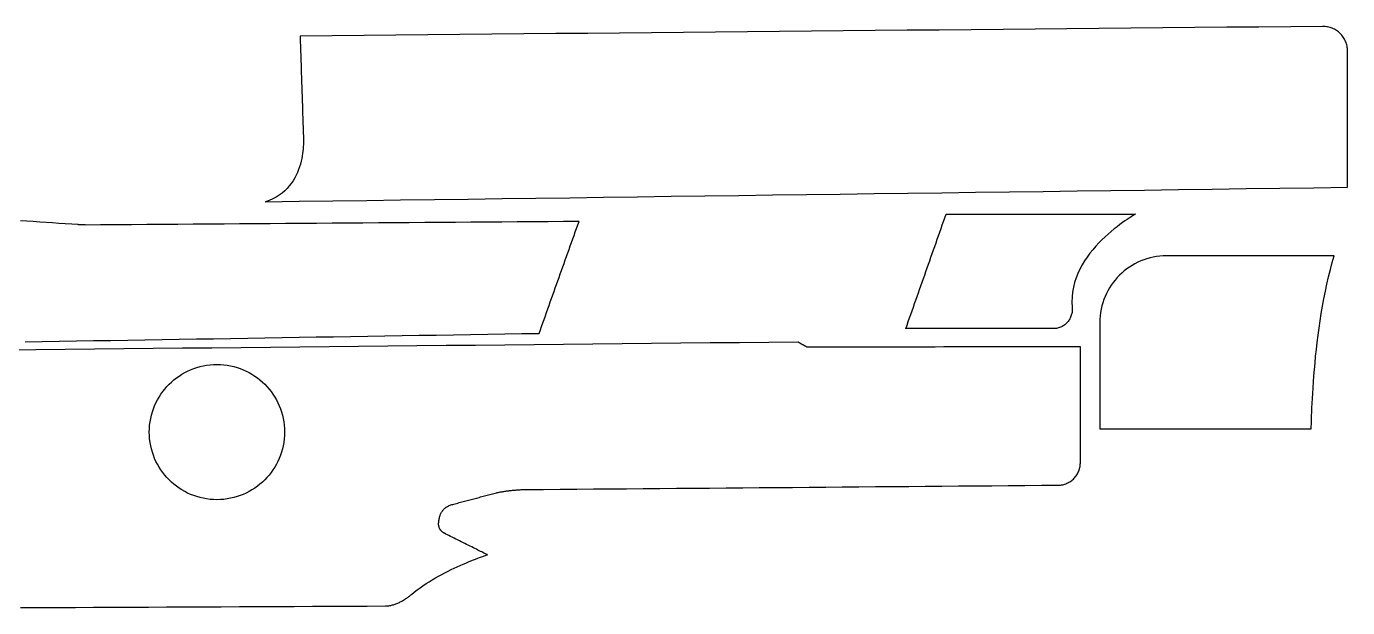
# Model space of a CAD drawing. Header units: metres. Extents: x 163 to 288, y -148 to -63.
# Drawn here: x 225.6 to 288, y -90.9 to -63.5 of the extents above; entities that cross this region are included whole.
import ezdxf

# ---------------------------------------------------------------- set-up
doc = ezdxf.new("R2010")
doc.units = ezdxf.units.M

msp = doc.modelspace()

# ---------------------------------------------------------------- linework, layer by layer
for points in [[(236.892084, -71.736204), (238.488728, -71.714868), (240.085372, -71.693532), (241.682016, -71.672196), (243.27866, -71.65086), (244.875304, -71.629524), (246.471948, -71.608188), (248.068592, -71.586852), (249.665236, -71.565516), (251.26188, -71.54418), (252.858524, -71.522844), (254.455168, -71.501508), (256.051812, -71.480172), (257.648456, -71.458836), (259.2451, -71.4375), (260.841744, -71.416164), (262.438388, -71.394828), (264.035032, -71.373492), (265.631676, -71.352156), (267.22832, -71.33082), (268.824964, -71.309484), (270.421608, -71.288148), (272.018252, -71.266812), (273.614896, -71.245476), (275.21154, -71.22414), (276.808184, -71.202804), (278.404828, -71.181468), (280.001472, -71.160132), (281.598116, -71.138796), (283.19476, -71.11746), (284.791404, -71.096124), (286.388048, -71.074788), (287.984692, -71.053452), (287.984692, -70.852538), (287.984692, -70.651624), (287.984692, -70.45071), (287.984692, -70.249796), (287.984692, -70.048882), (287.984692, -69.847968), (287.984692, -69.647054), (287.984692, -69.44614), (287.984692, -69.245226), (287.984692, -69.044312), (287.984692, -68.843398), (287.984692, -68.642484), (287.984692, -68.44157), (287.984692, -68.240656), (287.984692, -68.039742), (287.984692, -67.838828), (287.984692, -67.637914), (287.984692, -67.437), (287.984692, -67.236086), (287.984692, -67.035172), (287.984692, -66.834258), (287.984692, -66.633344), (287.984692, -66.43243), (287.984692, -66.231516), (287.984692, -66.030602), (287.984692, -65.829688), (287.984692, -65.628774), (287.984692, -65.42786), (287.984692, -65.226946), (287.984692, -65.026032), (287.984692, -64.825118), (287.984692, -64.624204), (287.983168, -64.563752), (287.978596, -64.504062), (287.970976, -64.445388), (287.960562, -64.387476), (287.947354, -64.33058), (287.931352, -64.274954), (287.91281, -64.220344), (287.891728, -64.167004), (287.868106, -64.115188), (287.841944, -64.064642), (287.813496, -64.01562), (287.782762, -63.968122), (287.749996, -63.922148), (287.714944, -63.877952), (287.67786, -63.835534), (287.638744, -63.794894), (287.59785, -63.756286), (287.555178, -63.71971), (287.510728, -63.685166), (287.4645, -63.652654), (287.416748, -63.622428), (287.367472, -63.594488), (287.316672, -63.568834), (287.264602, -63.54572), (287.211262, -63.525146), (287.156652, -63.507112), (287.100772, -63.491618), (287.043876, -63.478918), (286.985964, -63.469012), (286.927036, -63.462154), (286.867346, -63.45809), (286.806894, -63.457074), (285.298388, -63.471298), (283.789882, -63.485522), (282.281376, -63.499746), (280.77287, -63.51397), (279.264364, -63.528194), (277.755858, -63.542418), (276.247352, -63.556642), (274.738846, -63.570866), (273.23034, -63.58509), (271.721834, -63.599314), (270.213328, -63.613538), (268.704822, -63.627762), (267.196316, -63.641986), (265.68781, -63.65621), (264.179304, -63.670434), (262.670798, -63.684658), (261.162292, -63.698882), (259.653786, -63.713106), (258.14528, -63.72733), (256.636774, -63.741554), (255.128268, -63.755778), (253.619762, -63.770002), (252.111256, -63.784226), (250.60275, -63.79845), (249.094244, -63.812674), (247.585738, -63.826898), (246.077232, -63.841122), (244.568726, -63.855346), (243.06022, -63.86957), (241.551714, -63.883794), (240.043208, -63.898018), (238.534702, -63.912242), (238.539528, -64.06007), (238.544354, -64.207898), (238.54918, -64.355726), (238.554006, -64.503554), (238.558832, -64.651382), (238.563658, -64.79921), (238.568484, -64.947038), (238.57331, -65.094866), (238.578136, -65.242694), (238.582962, -65.390522), (238.587788, -65.53835), (238.592614, -65.686178), (238.59744, -65.834006), (238.602266, -65.981834), (238.607092, -66.129662), (238.611918, -66.27749), (238.616744, -66.425318), (238.62157, -66.573146), (238.626396, -66.720974), (238.631222, -66.868802), (238.636048, -67.01663), (238.640874, -67.164458), (238.6457, -67.312286), (238.650526, -67.460114), (238.655352, -67.607942), (238.660178, -67.75577), (238.665004, -67.903598), (238.66983, -68.051426), (238.674656, -68.199254), (238.679482, -68.347082), (238.684308, -68.49491), (238.689134, -68.642738), (238.689642, -68.64985), (238.690912, -68.670678), (238.69269, -68.70446), (238.694468, -68.75018), (238.695738, -68.80733), (238.695992, -68.874894), (238.694722, -68.952364), (238.691674, -69.038724), (238.68634, -69.133212), (238.678212, -69.235066), (238.666782, -69.343524), (238.651796, -69.457824), (238.632746, -69.57695), (238.609124, -69.700394), (238.580422, -69.82714), (238.546386, -69.956426), (238.506508, -70.08749), (238.46028, -70.21957), (238.407194, -70.351904), (238.346996, -70.48373), (238.278924, -70.614286), (238.202724, -70.742556), (238.118142, -70.868032), (238.024416, -70.989698), (237.921292, -71.106792), (237.808262, -71.218552), (237.684818, -71.324216), (237.550706, -71.423022), (237.405164, -71.514208), (237.247938, -71.596758), (237.07852, -71.670164), (236.896656, -71.73341)], [(267.128498, -77.730096), (267.187934, -77.561186), (267.24737, -77.392276), (267.306806, -77.223366), (267.366242, -77.054456), (267.425678, -76.885546), (267.485114, -76.716636), (267.54455, -76.547726), (267.603986, -76.378816), (267.663422, -76.209906), (267.722858, -76.040996), (267.782294, -75.872086), (267.84173, -75.703176), (267.901166, -75.534266), (267.960602, -75.365356), (268.020038, -75.196446), (268.079474, -75.027536), (268.13891, -74.858626), (268.198346, -74.689716), (268.257782, -74.520806), (268.317218, -74.351896), (268.376654, -74.182986), (268.43609, -74.014076), (268.495526, -73.845166), (268.554962, -73.676256), (268.614398, -73.507346), (268.673834, -73.338436), (268.73327, -73.169526), (268.792706, -73.000616), (268.852142, -72.831706), (268.911578, -72.662796), (268.971014, -72.493886), (269.03045, -72.324976), (269.30985, -72.324976), (269.58925, -72.324976), (269.86865, -72.324976), (270.14805, -72.324976), (270.42745, -72.324976), (270.70685, -72.324976), (270.98625, -72.324976), (271.26565, -72.324976), (271.54505, -72.324976), (271.82445, -72.324976), (272.10385, -72.324976), (272.38325, -72.324976), (272.66265, -72.324976), (272.94205, -72.324976), (273.22145, -72.324976), (273.50085, -72.324976), (273.78025, -72.324976), (274.05965, -72.324976), (274.33905, -72.324976), (274.61845, -72.324976), (274.89785, -72.324976), (275.17725, -72.324976), (275.45665, -72.324976), (275.73605, -72.324976), (276.01545, -72.324976), (276.29485, -72.324976), (276.57425, -72.324976), (276.85365, -72.324976), (277.13305, -72.324976), (277.41245, -72.324976), (277.69185, -72.324976), (277.97125, -72.324976), (277.962106, -72.330056), (277.935182, -72.345296), (277.891748, -72.370696), (277.833074, -72.405748), (277.76043, -72.450452), (277.675086, -72.504808), (277.578058, -72.568308), (277.47087, -72.641206), (277.354538, -72.722994), (277.230332, -72.813672), (277.099522, -72.912986), (276.963124, -73.020936), (276.822662, -73.137014), (276.679152, -73.261474), (276.533864, -73.393808), (276.388068, -73.534016), (276.243034, -73.682098), (276.099778, -73.837546), (275.959824, -74.00036), (275.824188, -74.17054), (275.69414, -74.347578), (275.57095, -74.531474), (275.455888, -74.722228), (275.34997, -74.919586), (275.25472, -75.123294), (275.171154, -75.333098), (275.100542, -75.548998), (275.044154, -75.77074), (275.003006, -75.998324), (274.978622, -76.231496), (274.972018, -76.470002), (274.984464, -76.713588), (274.987766, -76.763626), (274.988528, -76.81341), (274.98675, -76.862432), (274.982686, -76.910946), (274.976082, -76.958698), (274.967192, -77.005942), (274.956016, -77.05217), (274.942808, -77.097636), (274.927314, -77.142086), (274.909788, -77.18552), (274.89023, -77.227938), (274.86864, -77.269086), (274.845018, -77.308964), (274.819618, -77.347572), (274.79244, -77.384656), (274.763484, -77.420216), (274.73275, -77.454252), (274.700238, -77.486764), (274.666202, -77.517498), (274.630642, -77.546454), (274.593558, -77.573632), (274.55495, -77.598778), (274.515072, -77.621892), (274.473924, -77.642974), (274.431252, -77.662024), (274.387564, -77.678788), (274.342606, -77.693266), (274.296378, -77.705458), (274.249134, -77.71511), (274.200874, -77.722222), (274.151598, -77.726794), (274.10156, -77.728572), (273.883628, -77.728572), (273.665696, -77.728572), (273.447764, -77.728572), (273.229832, -77.728572), (273.0119, -77.728572), (272.793968, -77.728572), (272.576036, -77.728572), (272.358104, -77.728572), (272.140172, -77.728572), (271.92224, -77.728572), (271.704308, -77.728572), (271.486376, -77.728572), (271.268444, -77.728572), (271.050512, -77.728572), (270.83258, -77.728572), (270.614648, -77.728572), (270.396716, -77.728572), (270.178784, -77.728572), (269.960852, -77.728572), (269.74292, -77.728572), (269.524988, -77.728572), (269.307056, -77.728572), (269.089124, -77.728572), (268.871192, -77.728572), (268.65326, -77.728572), (268.435328, -77.728572), (268.217396, -77.728572), (267.999464, -77.728572), (267.781532, -77.728572), (267.5636, -77.728572), (267.345668, -77.728572), (267.127736, -77.728572)], [(228.387402, -72.828658), (228.376988, -72.828658), (228.366574, -72.828658), (228.35616, -72.828658), (228.345746, -72.828658), (228.335332, -72.828658), (228.324918, -72.828658), (228.314504, -72.828658), (228.30409, -72.828658), (228.293676, -72.828404), (228.283262, -72.82815), (228.272848, -72.827896), (228.262434, -72.827642), (228.25202, -72.827388), (228.241606, -72.827134), (228.231192, -72.82688), (228.220778, -72.826626), (228.210364, -72.826372), (228.19995, -72.826118), (228.189536, -72.82561), (228.179122, -72.825102), (228.168708, -72.824594), (228.158294, -72.824086), (228.14788, -72.823578), (228.137466, -72.82307), (228.127052, -72.822562), (228.116638, -72.822054), (228.106224, -72.821546), (228.09581, -72.821038), (228.085396, -72.820276), (228.074982, -72.819514), (228.064568, -72.818752), (228.054154, -72.81799), (227.752148, -72.797162), (227.450142, -72.776334), (227.148136, -72.755506), (226.84613, -72.734678), (226.544124, -72.71385), (226.242118, -72.693022), (225.940112, -72.672194), (225.638106, -72.651366), (225.3361, -72.630538)], [(225.547682, -78.346808), (226.356672, -78.3336), (227.165662, -78.320392), (227.974652, -78.307184), (228.783642, -78.293976), (229.592632, -78.280768), (230.401622, -78.26756), (231.210612, -78.254352), (232.019602, -78.241144), (232.828592, -78.227936), (233.637582, -78.214728), (234.446572, -78.20152), (235.255562, -78.188312), (236.064552, -78.175104), (236.873542, -78.161896), (237.682532, -78.148688), (238.491522, -78.13548), (239.300512, -78.122272), (240.109502, -78.109064), (240.918492, -78.095856), (241.727482, -78.082648), (242.536472, -78.06944), (243.345462, -78.056232), (244.154452, -78.043024), (244.963442, -78.029816), (245.772432, -78.016608), (246.581422, -78.0034), (247.390412, -77.990192), (248.199402, -77.976984), (249.008392, -77.963776), (249.817382, -77.950568), (249.87631, -77.785468), (249.935238, -77.620368), (249.994166, -77.455268), (250.053094, -77.290168), (250.112022, -77.125068), (250.17095, -76.959968), (250.229878, -76.794868), (250.288806, -76.629768), (250.347734, -76.464668), (250.406662, -76.299568), (250.46559, -76.134468), (250.524518, -75.969368), (250.583446, -75.804268), (250.642374, -75.639168), (250.701302, -75.474068), (250.76023, -75.308968), (250.819158, -75.143868), (250.878086, -74.978768), (250.937014, -74.813668), (250.995942, -74.648568), (251.05487, -74.483468), (251.113798, -74.318368), (251.172726, -74.153268), (251.231654, -73.988168), (251.290582, -73.823068), (251.34951, -73.657968), (251.408438, -73.492868), (251.467366, -73.327768), (251.526294, -73.162668), (251.585222, -72.997568), (251.64415, -72.832468), (251.703078, -72.667368), (250.974352, -72.672702), (250.245626, -72.678036), (249.5169, -72.68337), (248.788174, -72.688704), (248.059448, -72.694038), (247.330722, -72.699372), (246.601996, -72.704706), (245.87327, -72.71004), (245.144544, -72.715374), (244.415818, -72.720708), (243.687092, -72.726042), (242.958366, -72.731376), (242.22964, -72.73671), (241.500914, -72.742044), (240.772188, -72.747378), (240.043462, -72.752712), (239.314736, -72.758046), (238.58601, -72.76338), (237.857284, -72.768714), (237.128558, -72.774048), (236.399832, -72.779382), (235.671106, -72.784716), (234.94238, -72.79005), (234.213654, -72.795384), (233.484928, -72.800718), (232.756202, -72.806052), (232.027476, -72.811386), (231.29875, -72.81672), (230.570024, -72.822054), (229.841298, -72.827388), (229.112572, -72.832722), (228.383846, -72.838056)], [(287.357058, -74.283316), (287.109916, -74.283316), (286.862774, -74.283316), (286.615632, -74.283316), (286.36849, -74.283316), (286.121348, -74.283316), (285.874206, -74.283316), (285.627064, -74.283316), (285.379922, -74.283316), (285.13278, -74.283316), (284.885638, -74.283316), (284.638496, -74.283316), (284.391354, -74.283316), (284.144212, -74.283316), (283.89707, -74.283316), (283.649928, -74.283316), (283.402786, -74.283316), (283.155644, -74.283316), (282.908502, -74.283316), (282.66136, -74.283316), (282.414218, -74.283316), (282.167076, -74.283316), (281.919934, -74.283316), (281.672792, -74.283316), (281.42565, -74.283316), (281.178508, -74.283316), (280.931366, -74.283316), (280.684224, -74.283316), (280.437082, -74.283316), (280.18994, -74.283316), (279.942798, -74.283316), (279.695656, -74.283316), (279.448514, -74.283316), (279.285954, -74.28738), (279.12568, -74.299572), (278.967692, -74.319638), (278.812244, -74.347324), (278.65959, -74.38263), (278.50973, -74.425302), (278.362918, -74.474832), (278.219408, -74.531474), (278.079454, -74.59472), (277.94331, -74.66457), (277.810976, -74.740516), (277.68296, -74.822558), (277.559262, -74.910696), (277.439882, -75.004422), (277.325328, -75.103736), (277.2156, -75.208384), (277.110952, -75.318112), (277.011638, -75.432666), (276.917912, -75.552046), (276.829774, -75.675744), (276.747732, -75.80376), (276.671786, -75.936094), (276.601936, -76.072238), (276.53869, -76.212192), (276.482048, -76.355702), (276.432518, -76.502514), (276.3901, -76.652374), (276.354794, -76.805028), (276.327108, -76.960476), (276.307042, -77.118464), (276.29485, -77.278738), (276.290786, -77.441298), (276.290786, -77.598016), (276.290786, -77.754734), (276.290786, -77.911452), (276.290786, -78.06817), (276.290786, -78.224888), (276.290786, -78.381606), (276.290786, -78.538324), (276.290786, -78.695042), (276.290786, -78.85176), (276.290786, -79.008478), (276.290786, -79.165196), (276.290786, -79.321914), (276.290786, -79.478632), (276.290786, -79.63535), (276.290786, -79.792068), (276.290786, -79.948786), (276.290786, -80.105504), (276.290786, -80.262222), (276.290786, -80.41894), (276.290786, -80.575658), (276.290786, -80.732376), (276.290786, -80.889094), (276.290786, -81.045812), (276.290786, -81.20253), (276.290786, -81.359248), (276.290786, -81.515966), (276.290786, -81.672684), (276.290786, -81.829402), (276.290786, -81.98612), (276.290786, -82.142838), (276.290786, -82.299556), (276.290786, -82.456274), (276.602698, -82.456274), (276.91461, -82.456274), (277.226522, -82.456274), (277.538434, -82.456274), (277.850346, -82.456274), (278.162004, -82.456274), (278.473916, -82.456274), (278.785828, -82.456274), (279.09774, -82.456274), (279.409652, -82.456274), (279.721564, -82.456274), (280.033476, -82.456274), (280.345134, -82.456274), (280.657046, -82.456274), (280.968958, -82.456274), (281.28087, -82.456274), (281.592782, -82.456274), (281.904694, -82.456274), (282.216606, -82.456274), (282.528264, -82.456274), (282.840176, -82.456274), (283.152088, -82.456274), (283.464, -82.456274), (283.775912, -82.456274), (284.087824, -82.456274), (284.399736, -82.456274), (284.711394, -82.456274), (285.023306, -82.456274), (285.335218, -82.456274), (285.64713, -82.456274), (285.959042, -82.456274), (286.270954, -82.456274), (286.270954, -82.442558), (286.271462, -82.402172), (286.272478, -82.336386), (286.274256, -82.245962), (286.27705, -82.13217), (286.28086, -81.99628), (286.28594, -81.839308), (286.292544, -81.66227), (286.300672, -81.466436), (286.310578, -81.252568), (286.322516, -81.02219), (286.33674, -80.776064), (286.35325, -80.51546), (286.3723, -80.241648), (286.394144, -79.95539), (286.419036, -79.657956), (286.446976, -79.350616), (286.478218, -79.034132), (286.512762, -78.709774), (286.550862, -78.378812), (286.593026, -78.042262), (286.639, -77.70114), (286.689292, -77.356462), (286.743902, -77.009498), (286.803084, -76.661264), (286.866838, -76.31303), (286.935418, -75.965812), (287.009332, -75.620626), (287.088326, -75.278742), (287.172908, -74.941176), (287.263078, -74.608944), (287.35909, -74.283316)], [(275.364194, -78.58252), (274.96135, -78.583282), (274.558506, -78.584044), (274.155662, -78.584806), (273.752818, -78.585568), (273.349974, -78.58633), (272.94713, -78.587092), (272.544286, -78.587854), (272.141442, -78.588616), (271.738598, -78.589378), (271.335754, -78.59014), (270.93291, -78.590902), (270.530066, -78.591664), (270.127222, -78.592426), (269.724378, -78.593188), (269.321534, -78.59395), (268.91869, -78.594712), (268.515846, -78.595474), (268.113002, -78.596236), (267.710158, -78.596998), (267.307314, -78.59776), (266.90447, -78.598522), (266.501626, -78.599284), (266.098782, -78.600046), (265.695938, -78.600808), (265.293094, -78.60157), (264.89025, -78.602332), (264.487406, -78.603094), (264.084562, -78.603856), (263.681718, -78.604618), (263.278874, -78.60538), (262.87603, -78.606142), (262.473186, -78.606904), (262.459724, -78.599284), (262.446262, -78.591664), (262.4328, -78.584044), (262.419338, -78.576424), (262.405876, -78.568804), (262.392414, -78.561184), (262.378952, -78.553564), (262.36549, -78.545944), (262.352028, -78.538324), (262.338566, -78.530704), (262.325104, -78.523084), (262.311642, -78.515464), (262.29818, -78.507844), (262.284718, -78.500224), (262.271256, -78.492604), (262.257794, -78.484984), (262.244332, -78.477364), (262.23087, -78.469744), (262.217408, -78.462124), (262.203946, -78.454504), (262.190484, -78.446884), (262.177022, -78.439264), (262.16356, -78.431644), (262.150098, -78.424024), (262.136636, -78.416404), (262.123174, -78.408784), (262.109712, -78.401164), (262.09625, -78.393544), (262.082788, -78.385924), (262.069326, -78.378304), (262.055864, -78.370684), (262.042402, -78.363064), (260.65861, -78.377034), (259.274818, -78.391004), (257.891026, -78.404974), (256.507234, -78.418944), (255.123442, -78.432914), (253.73965, -78.446884), (252.355858, -78.460854), (250.972066, -78.474824), (249.588274, -78.488794), (248.204482, -78.502764), (246.82069, -78.516734), (245.436898, -78.530704), (244.053106, -78.544674), (242.669314, -78.558644), (241.285522, -78.572614), (239.90173, -78.586584), (238.517938, -78.600554), (237.134146, -78.614524), (235.750354, -78.628494), (234.366562, -78.642464), (232.98277, -78.656434), (231.598978, -78.670404), (230.215186, -78.684374), (228.831394, -78.698344), (227.447602, -78.712314), (226.06381, -78.726284), (224.680018, -78.740254)], [(225.341434, -90.899488), (226.202748, -90.895678), (227.064062, -90.891868), (227.925376, -90.888058), (228.78669, -90.884248), (229.648004, -90.880438), (230.509318, -90.876628), (231.370632, -90.872818), (232.231946, -90.869008), (233.09326, -90.865198), (233.954574, -90.861388), (234.815888, -90.857578), (235.677202, -90.853768), (236.538516, -90.849958), (237.39983, -90.846148), (238.261144, -90.842338), (239.122458, -90.838528), (239.983772, -90.834718), (240.845086, -90.830908), (241.7064, -90.827098), (242.567714, -90.823288), (242.6081, -90.822018), (242.64874, -90.819224), (242.689634, -90.81516), (242.730528, -90.809572), (242.771676, -90.802714), (242.812824, -90.794586), (242.854226, -90.785188), (242.895628, -90.77452), (242.93703, -90.762836), (242.978178, -90.749882), (243.019326, -90.735912), (243.060474, -90.720926), (243.101368, -90.704924), (243.142008, -90.68816), (243.182394, -90.67038), (243.222526, -90.651838), (243.262404, -90.632534), (243.302028, -90.612468), (243.341144, -90.59164), (243.380006, -90.57005), (243.41836, -90.547952), (243.456206, -90.525092), (243.493544, -90.501724), (243.530374, -90.477848), (243.566442, -90.453464), (243.602002, -90.428826), (243.6368, -90.40368), (243.670836, -90.37828), (243.70411, -90.352626), (243.736622, -90.326718), (243.768372, -90.30081), (243.79936, -90.274648), (243.926868, -90.168222), (244.059202, -90.064336), (244.1956, -89.963244), (244.335808, -89.864692), (244.479064, -89.768934), (244.62486, -89.67597), (244.772434, -89.5858), (244.921278, -89.498424), (245.070884, -89.414096), (245.220744, -89.332562), (245.370096, -89.254076), (245.518432, -89.178892), (245.665244, -89.106756), (245.80977, -89.037922), (245.951756, -88.972136), (246.09044, -88.909652), (246.22506, -88.850724), (246.355362, -88.795098), (246.480584, -88.743028), (246.599964, -88.694514), (246.713248, -88.649556), (246.819674, -88.608154), (246.918734, -88.570562), (247.00992, -88.536526), (247.09247, -88.5063), (247.165876, -88.479884), (247.22963, -88.457532), (247.28297, -88.43899), (247.325642, -88.424512), (247.356884, -88.414098), (247.375934, -88.407748), (247.382538, -88.405716), (247.378728, -88.403938), (247.367552, -88.39835), (247.349518, -88.38946), (247.324626, -88.377268), (247.293638, -88.362028), (247.256554, -88.34374), (247.213882, -88.322658), (247.165876, -88.299036), (247.113044, -88.273128), (247.05564, -88.244934), (246.994172, -88.214454), (246.92864, -88.182196), (246.859806, -88.14816), (246.78767, -88.1126), (246.71274, -88.075516), (246.63527, -88.037162), (246.555768, -87.997792), (246.474488, -87.957406), (246.391684, -87.916512), (246.307864, -87.874856), (246.223282, -87.832946), (246.138446, -87.790782), (246.05361, -87.748364), (245.969028, -87.7062), (245.885208, -87.66429), (245.802404, -87.622888), (245.72087, -87.581994), (245.641114, -87.541862), (245.56339, -87.502746), (245.488206, -87.464646), (245.415816, -87.427816), (245.346474, -87.39251), (245.32971, -87.38362), (245.313454, -87.374222), (245.297452, -87.364316), (245.281958, -87.353648), (245.266972, -87.342472), (245.252494, -87.330788), (245.238524, -87.31885), (245.225062, -87.306404), (245.212108, -87.29345), (245.199662, -87.279988), (245.187724, -87.266272), (245.176294, -87.252048), (245.165372, -87.237316), (245.154958, -87.22233), (245.145052, -87.20709), (245.135654, -87.191342), (245.127018, -87.17534), (245.11889, -87.159084), (245.11127, -87.142574), (245.104412, -87.12581), (245.098062, -87.108792), (245.092474, -87.09152), (245.087394, -87.073994), (245.083076, -87.056214), (245.07952, -87.03818), (245.076472, -87.019892), (245.074186, -87.001604), (245.072662, -86.983062), (245.0719, -86.96452), (245.071646, -86.945724), (245.072154, -86.926928), (245.073424, -86.908132), (245.077742, -86.865206), (245.082822, -86.823042), (245.088664, -86.781894), (245.095268, -86.741508), (245.102634, -86.702138), (245.111016, -86.663784), (245.120414, -86.626192), (245.130828, -86.589616), (245.142258, -86.554056), (245.154704, -86.519258), (245.168166, -86.485476), (245.182898, -86.45271), (245.1989, -86.42096), (245.216172, -86.390226), (245.234714, -86.360508), (245.254526, -86.331806), (245.275862, -86.30412), (245.298468, -86.277196), (245.322598, -86.251288), (245.348252, -86.22665), (245.37543, -86.203028), (245.404386, -86.180422), (245.434866, -86.158832), (245.467124, -86.138258), (245.500906, -86.1187), (245.53672, -86.100158), (245.574312, -86.082886), (245.613682, -86.06663), (245.655084, -86.05139), (245.698264, -86.037166), (245.743476, -86.024212), (245.79072, -86.012274), (245.853458, -85.99551), (245.916196, -85.978746), (245.978934, -85.961982), (246.041672, -85.945218), (246.104664, -85.928454), (246.167402, -85.91169), (246.23014, -85.894926), (246.292878, -85.878162), (246.355616, -85.861398), (246.418354, -85.844634), (246.481346, -85.82787), (246.544084, -85.811106), (246.606822, -85.794342), (246.66956, -85.777578), (246.732298, -85.760814), (246.795036, -85.74405), (246.858028, -85.727286), (246.920766, -85.710522), (246.983504, -85.693758), (247.046242, -85.676994), (247.10898, -85.66023), (247.171718, -85.643466), (247.234456, -85.626702), (247.297448, -85.609938), (247.360186, -85.593174), (247.422924, -85.57641), (247.485662, -85.559646), (247.5484, -85.542882), (247.611138, -85.526118), (247.67413, -85.509354), (247.736868, -85.49259), (247.799606, -85.475826), (247.844056, -85.466682), (247.88876, -85.458046), (247.933464, -85.449664), (247.978168, -85.441536), (248.022872, -85.433662), (248.067576, -85.426042), (248.112534, -85.418676), (248.157492, -85.411564), (248.20245, -85.404706), (248.247408, -85.398102), (248.292366, -85.391752), (248.337324, -85.385656), (248.382282, -85.379814), (248.427494, -85.374226), (248.472706, -85.369146), (248.517918, -85.36432), (248.56313, -85.359748), (248.608342, -85.35543), (248.653554, -85.351366), (248.698766, -85.347556), (248.743978, -85.344), (248.78919, -85.340698), (248.834656, -85.33765), (248.880122, -85.334856), (248.925588, -85.332316), (248.971054, -85.33003), (249.01652, -85.328252), (249.061986, -85.326728), (249.107452, -85.325458), (249.152918, -85.324442), (249.198384, -85.32368), (249.24385, -85.323172), (250.02744, -85.316822), (250.81103, -85.310472), (251.59462, -85.304122), (252.37821, -85.297772), (253.1618, -85.291422), (253.94539, -85.285072), (254.72898, -85.278722), (255.51257, -85.272372), (256.29616, -85.266022), (257.07975, -85.259672), (257.86334, -85.253322), (258.64693, -85.246972), (259.43052, -85.240622), (260.21411, -85.234272), (260.9977, -85.227922), (261.78129, -85.221572), (262.56488, -85.215222), (263.34847, -85.208872), (264.13206, -85.202522), (264.91565, -85.196172), (265.69924, -85.189822), (266.48283, -85.183472), (267.26642, -85.177122), (268.05001, -85.170772), (268.8336, -85.164422), (269.61719, -85.158072), (270.40078, -85.151722), (271.18437, -85.145372), (271.96796, -85.139022), (272.75155, -85.132672), (273.53514, -85.126322), (274.31873, -85.119972), (274.374356, -85.118194), (274.42922, -85.113622), (274.483322, -85.106256), (274.536408, -85.096096), (274.588478, -85.083396), (274.639532, -85.068156), (274.689316, -85.050376), (274.738084, -85.03031), (274.785582, -85.007958), (274.83181, -84.98332), (274.876514, -84.95665), (274.919694, -84.927694), (274.96135, -84.896706), (275.001482, -84.86394), (275.039836, -84.829142), (275.076412, -84.792566), (275.11121, -84.754212), (275.14423, -84.714334), (275.175218, -84.672932), (275.204174, -84.630006), (275.231098, -84.585556), (275.255736, -84.539582), (275.278342, -84.492338), (275.298408, -84.444078), (275.316188, -84.394548), (275.331682, -84.344002), (275.344636, -84.29244), (275.35505, -84.239862), (275.36267, -84.186522), (275.36775, -84.132166), (275.370036, -84.077302), (275.369528, -84.021676), (275.369528, -83.851496), (275.369528, -83.681316), (275.369528, -83.511136), (275.369528, -83.340956), (275.369528, -83.170776), (275.369528, -83.000596), (275.369528, -82.830416), (275.369528, -82.660236), (275.369528, -82.490056), (275.369528, -82.319876), (275.369528, -82.149696), (275.369528, -81.979516), (275.369528, -81.809336), (275.369528, -81.639156), (275.369528, -81.468976), (275.369528, -81.298796), (275.369528, -81.128616), (275.369528, -80.958436), (275.369528, -80.788256), (275.369528, -80.618076), (275.369528, -80.447896), (275.369528, -80.277716), (275.369528, -80.107536), (275.369528, -79.937356), (275.369528, -79.767176), (275.369528, -79.596996), (275.369528, -79.426816), (275.369528, -79.256636), (275.369528, -79.086456), (275.369528, -78.916276), (275.369528, -78.746096), (275.369528, -78.575916)], [(237.800388, -82.612484), (237.796324, -82.776822), (237.783878, -82.938874), (237.763558, -83.09864), (237.735364, -83.255866), (237.699804, -83.410298), (237.656878, -83.561682), (237.606586, -83.710018), (237.549436, -83.855052), (237.485428, -83.99653), (237.41507, -84.134198), (237.338108, -84.267802), (237.25505, -84.397342), (237.16615, -84.522564), (237.071408, -84.643214), (236.971078, -84.759038), (236.865414, -84.869782), (236.75467, -84.975446), (236.638846, -85.075776), (236.518196, -85.170518), (236.392974, -85.259418), (236.263434, -85.342476), (236.12983, -85.419438), (235.992162, -85.489796), (235.850684, -85.553804), (235.70565, -85.610954), (235.557314, -85.661246), (235.40593, -85.704172), (235.251498, -85.739732), (235.094272, -85.767926), (234.934506, -85.788246), (234.772454, -85.800692), (234.608116, -85.804756), (234.443778, -85.800692), (234.281726, -85.788246), (234.12196, -85.767926), (233.964734, -85.739732), (233.810302, -85.704172), (233.658918, -85.661246), (233.510582, -85.610954), (233.365548, -85.553804), (233.22407, -85.489796), (233.086402, -85.419438), (232.952798, -85.342476), (232.823258, -85.259418), (232.698036, -85.170518), (232.577386, -85.075776), (232.461562, -84.975446), (232.350818, -84.869782), (232.245154, -84.759038), (232.144824, -84.643214), (232.050082, -84.522564), (231.961182, -84.397342), (231.878124, -84.267802), (231.801162, -84.134198), (231.730804, -83.99653), (231.666796, -83.855052), (231.609646, -83.710018), (231.559354, -83.561682), (231.516428, -83.410298), (231.480868, -83.255866), (231.452674, -83.09864), (231.432354, -82.938874), (231.419908, -82.776822), (231.415844, -82.612484), (231.419908, -82.448146), (231.432354, -82.286094), (231.452674, -82.126328), (231.480868, -81.969102), (231.516428, -81.81467), (231.559354, -81.663286), (231.609646, -81.51495), (231.666796, -81.369916), (231.730804, -81.228438), (231.801162, -81.09077), (231.878124, -80.957166), (231.961182, -80.827626), (232.050082, -80.702404), (232.144824, -80.581754), (232.245154, -80.46593), (232.350818, -80.355186), (232.461562, -80.249522), (232.577386, -80.149192), (232.698036, -80.05445), (232.823258, -79.96555), (232.952798, -79.882492), (233.086402, -79.80553), (233.22407, -79.735172), (233.365548, -79.671164), (233.510582, -79.614014), (233.658918, -79.563722), (233.810302, -79.520796), (233.964734, -79.485236), (234.12196, -79.457042), (234.281726, -79.436722), (234.443778, -79.424276), (234.608116, -79.420212), (234.772454, -79.424276), (234.934506, -79.436722), (235.094272, -79.457042), (235.251498, -79.485236), (235.40593, -79.520796), (235.557314, -79.563722), (235.70565, -79.614014), (235.850684, -79.671164), (235.992162, -79.735172), (236.12983, -79.80553), (236.263434, -79.882492), (236.392974, -79.96555), (236.518196, -80.05445), (236.638846, -80.149192), (236.75467, -80.249522), (236.865414, -80.355186), (236.971078, -80.46593), (237.071408, -80.581754), (237.16615, -80.702404), (237.25505, -80.827626), (237.338108, -80.957166), (237.41507, -81.09077), (237.485428, -81.228438), (237.549436, -81.369916), (237.606586, -81.51495), (237.656878, -81.663286), (237.699804, -81.81467), (237.735364, -81.969102), (237.763558, -82.126328), (237.783878, -82.286094), (237.796324, -82.448146), (237.800388, -82.612484)]]:
    msp.add_lwpolyline(points)

doc.saveas('drawing.dxf')
